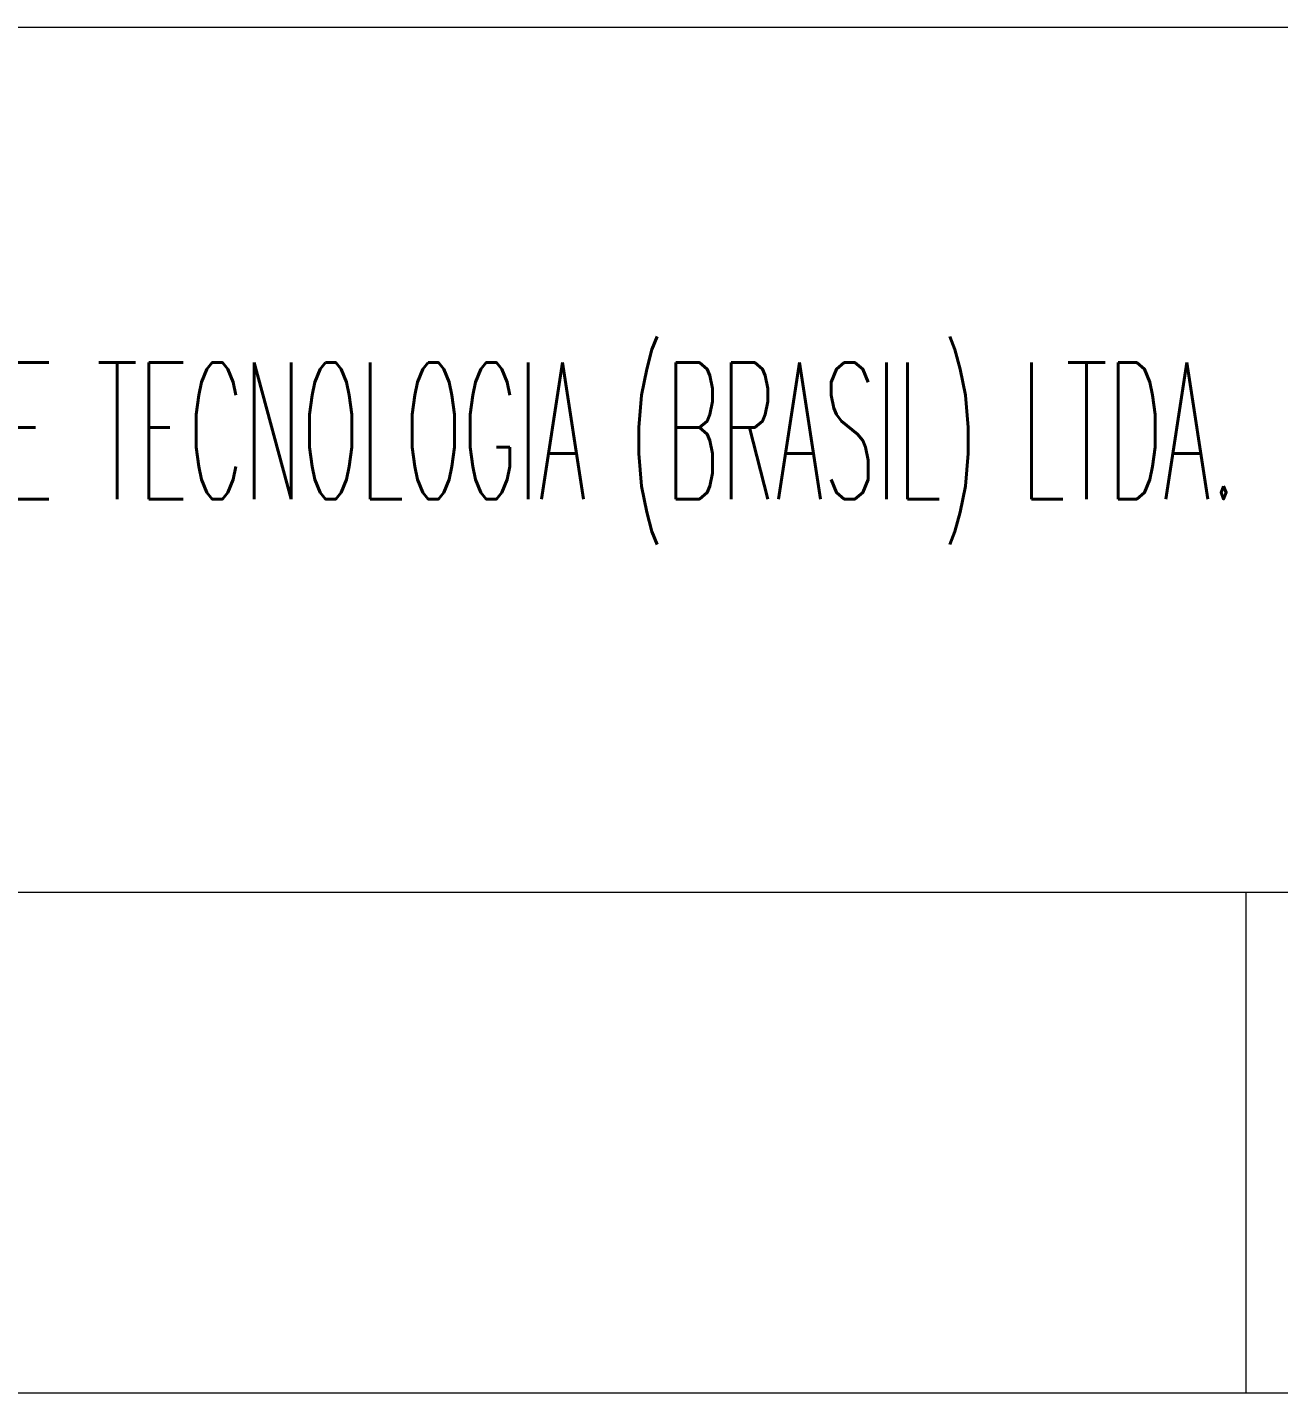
# Model space of a CAD drawing. Header units: millimetres. Extents: x 5 to 846, y 5 to 599.
# Drawn here: x 754.86 to 782.34, y 55 to 85 of the extents above; entities that cross this region are included whole.
import ezdxf

# ---------------------------------------------------------------- set-up
doc = ezdxf.new("R2010")
doc.units = ezdxf.units.MM
doc.linetypes.add('XKITLINE00', pattern=[0])
doc.layers.add('Outro tipo de objeto', color=7, linetype='Continuous', lineweight=0)
doc.styles.add('SIMPLEX', font='SIMPLEX_.TTF')

msp = doc.modelspace()

# ---------------------------------------------------------------- linework, layer by layer
at = {"layer": 'Outro tipo de objeto', "color": 5, "linetype": 'XKITLINE00', "lineweight": 0}
for p, q in [((30, 85), (836.004, 85)), ((661.004, 66), (836.004, 66)), ((661.004, 55), (836.004, 55))]:
    msp.add_line(p, q, dxfattribs=at)
at = {"layer": 'Outro tipo de objeto', "color": 4, "linetype": 'XKITLINE00', "lineweight": 0}
msp.add_line((781.626, 66), (781.626, 55), dxfattribs=at)

# ---------------------------------------------------------------- texts
at = {"layer": 'Outro tipo de objeto', "color": 1, "style": 'SIMPLEX', "width": 0.450058}
msp.add_text('SINOSTEEL PROJETOS E TECNOLOGIA (BRASIL) LTDA.', height=3, dxfattribs=at).set_placement((733.976, 74.634))

doc.saveas('drawing.dxf')
